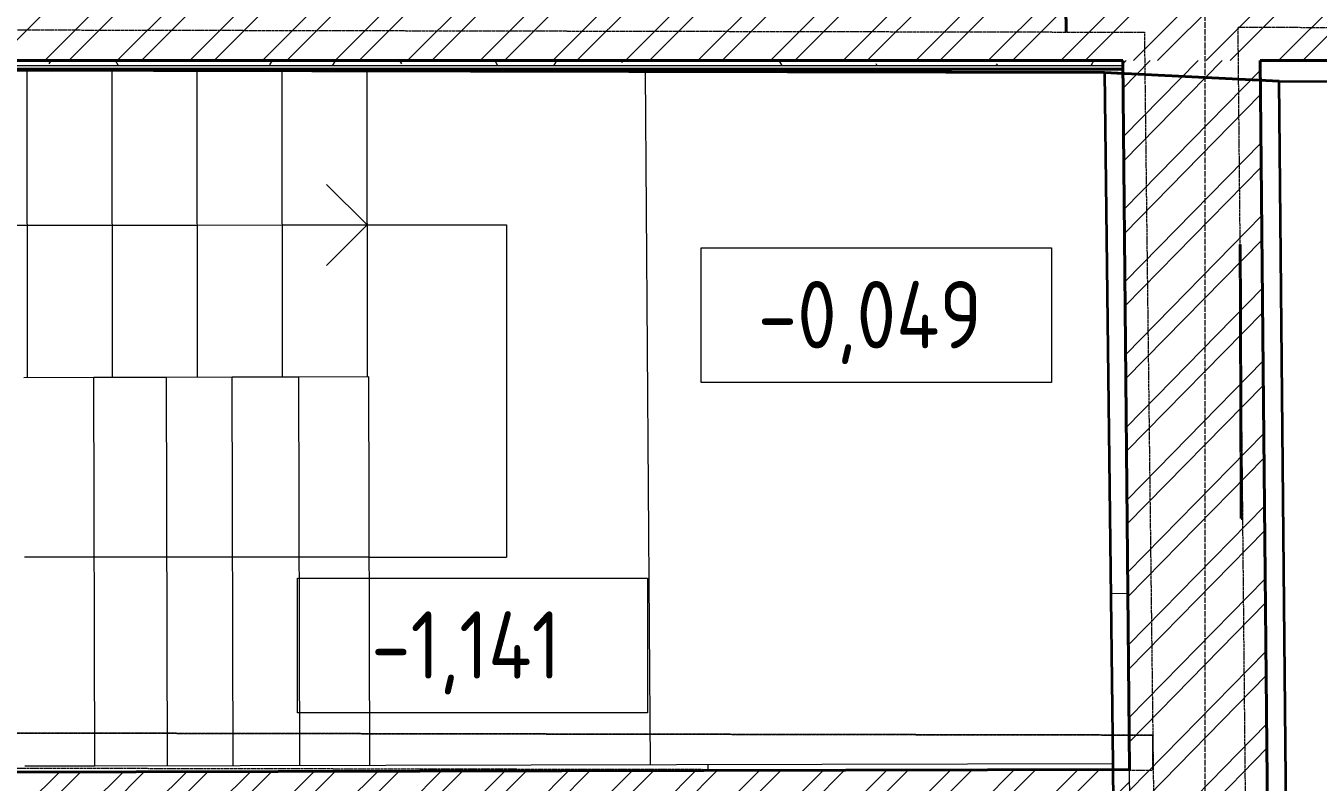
# Model space of a CAD drawing. Header units: millimetres. Extents: x 749182 to 2267578, y 70462 to 311449.
# Drawn here: x 1992853 to 1997650, y 93364 to 96169 of the extents above; entities that cross this region are included whole.
import ezdxf

# ---------------------------------------------------------------- set-up
doc = ezdxf.new("R2010")
doc.units = ezdxf.units.MM
for name, pattern in [('ADSK_Линия сетки', [25, 20, -2.5, 0, -2.5]), ('ADSK_Сверху', [4.5, 3, -1.5]), ('осеваяX2', [4, 2.5, -0.5, 0.5, -0.5])]:
    doc.linetypes.add(name, pattern=pattern)
for name, color, linetype, lineweight in [('Аннотация', 7, 'Continuous', 9), ('Каркас', 7, 'Continuous', 9), ('Лестницы', 7, 'Continuous', 18), ('Оси', 165, 'осеваяX2', 13), ('отметки', 7, 'Continuous', 20), ('Перекрытие', 7, 'Continuous', 18), ('Стены', 184, 'Continuous', 40), ('Стены внутренние', 7, 'Continuous', 18), ('Стены наружные', 7, 'Continuous', 18), ('Стены разрез', 7, 'Continuous', 35), ('Стены штриховка', 7, 'Continuous', 18), ('Стрелки вверх', 7, 'Continuous', 18)]:
    doc.layers.add(name, color=color, linetype=linetype, lineweight=lineweight)
doc.layers.add('Линии', color=7, linetype='Continuous', lineweight=9, true_color=0x00a600)
doc.styles.add('GOST Common_2', font='GOST_Common.ttf', dxfattribs={"width": 0.9, "height": 200})

# ---------------------------------------------------------------- blocks, each defined once
blk = doc.blocks.new('Существующие стены 2 этаж - Существующие стены 2 этаж-699583-01 План 1-го этажа маркировочный')
at = {"layer": 'Стены', "color": 254, "linetype": 'ADSK_Сверху', "true_color": 0xe8c5d7}
for p, q in [((38488.2, 21084.2), (38493.9, 20529.5)), ((38493.9, 20529.5), (38488.2, 21084.2)), ((39143.9, 18725.1), (39140, 19740.9)), ((39140, 19740.9), (39143.9, 18725.1)), ((39149.8, 18725.1), (39143.9, 18725.1)), ((39143.9, 18725.1), (39149.8, 18725.1))]:
    blk.add_line(p, q, dxfattribs=at)
blk = doc.blocks.new('Типовая двутавровая балка _АСТО 20-93_ Балки - 130х360мм-840536-01 План 1-го этажа маркировочный')
at = {"layer": 'Каркас', "color": 253, "linetype": 'ADSK_Сверху', "true_color": 0xb2b2b2}
for p, q in [((3794, 67.5), (-3794, 67.5)), ((3794, 67.5), (3794, 15)), ((3794, 15), (3794, 67.5)), ((3794, 15), (3794, 3)), ((3794, 15), (3794, 12.2)), ((3794, -3), (3794, -15)), ((3794, -15), (3794, -62.5)), ((-3794, -62.5), (3794, -62.5))]:
    blk.add_line(p, q, dxfattribs=at)
at = {"layer": 'Каркас', "color": 253, "linetype": 'ADSK_Сверху', "true_color": 0xaaaaaa}
for p, q in [((-3794, 67.5), (3794, 67.5)), ((3794, -62.5), (3794, 67.5)), ((-3794, -62.5), (3794, -62.5))]:
    blk.add_line(p, q, dxfattribs=at)
at = {"layer": 'Каркас', "color": 9, "linetype": 'ADSK_Сверху', "true_color": 0xb9b9b9}
blk.add_line((3794, 67.5), (3794, 12.5), dxfattribs=at)
blk = doc.blocks.new('Существующие стены 1 эт - Существующие стены 1 эт-653793-01 План 1-го этажа маркировочный')
at = {"layer": 'Стены'}
for p, q in [((36930.8, 20382.7), (32378.5, 20392.1)), ((38636.1, 20379.2), (36930.8, 20382.7)), ((38705, 20375.8), (38636.1, 20379.2)), ((38636.1, 20379.2), (38705, 20375.8))]:
    blk.add_line(p, q, dxfattribs=at)
at = {"layer": 'Стены разрез'}
for p, q in [((31407.2, 20394.1), (38636.1, 20379.2)), ((38636.1, 20379.2), (39284.2, 20347.2)), ((39284.2, 20347.2), (38636.1, 20379.2)), ((38636.1, 20379.2), (38666.8, 17815.6)), ((39284.2, 20347.2), (39865.6, 20344.8)), ((39320.8, 16511.5), (39284.2, 20347.2)), ((38666.8, 17815.6), (38668.7, 17658.5))]:
    blk.add_line(p, q, dxfattribs=at)
blk = doc.blocks.new('Высотные отметки - Рамка-5093-01 План 1-го этажа маркировочный')
at = {"layer": 'Аннотация', "lineweight": 20}
for p, q in [((-6.5, 0), (-6.5, 5)), ((-6.5, 5), (6.5, 5)), ((6.5, 5), (6.5, 0)), ((6.5, 0), (-6.5, 0))]:
    blk.add_line(p, q, dxfattribs=at)

msp = doc.modelspace()

# ---------------------------------------------------------------- hatches: boundary and pattern name
at = {"layer": 'Стены внутренние', "lineweight": 9}
h = msp.add_hatch(dxfattribs=at)
h.set_pattern_fill('FP_2', color=256, style=0, pattern_type=2)
h.set_pattern_definition([(0, (1958220.23, 75616.62), (406.4, 101.6), [33.528, -271.272, 33.528, -271.272, -1625.6]), (0, (1958220.23, 75616.62), (406.4, 101.6), [-609.6, 33.528, -576.072, 33.528, -271.272, -711.2]), (0, (1958220.23, 75616.62), (406.4, 101.6), [-1524, 33.528, -169.672, 33.528, -474.472]), (120, (1958372.63, 75667.42), (-291.18818, 301.15272), [33.528, -271.272, 33.528, -271.272, -1625.6]), (120, (1958372.63, 75667.42), (-291.18818, 301.15272), [-609.6, 33.528, -576.072, 33.528, -271.272, -711.2]), (120, (1958372.63, 75667.42), (-291.18818, 301.15272), [-1524, 33.528, -169.672, 33.528, -474.472]), (240, (1958423.43, 75870.62), (-115.21182, -402.75272), [33.528, -271.272, 33.528, -271.272, -1625.6]), (240, (1958423.43, 75870.62), (-115.21182, -402.75272), [-609.6, 33.528, -576.072, 33.528, -271.272, -711.2]), (240, (1958423.43, 75870.62), (-115.21182, -402.75272), [-1524, 33.528, -169.672, 33.528, -474.472])])
h.paths.add_polyline_path([(1996856.2889, 96020.6773), (1996924.7202, 96020.6773), (1996924.7202, 96040.6773), (1989572.5809, 96040.6773), (1989572.5809, 96020.6773), (1996590.3515, 96020.6773)])
h = msp.add_hatch(dxfattribs=at)
h.set_pattern_fill('FP_14', color=256, angle=45, style=0, pattern_type=2)
h.set_pattern_definition([(45.5487, (1958220.23, 75616.62), (-135.9876, 133.4077), []), (45.5487, (1958310.02, 75617.48), (-135.9876, 133.4077), [])])
h.paths.add_polyline_path([(1997000.7765, 88100.8971), (1997510.7531, 88105.7862), (1997434.7641, 96040.6773), (1996924.7407, 96040.6773), (1997000.7297, 88105.7862)])
h = msp.add_hatch(dxfattribs=at)
h.set_pattern_fill('FP_1', color=256, style=0, pattern_type=2)
h.set_pattern_definition([(45, (1958220.23, 75616.62), (-117.8655, 117.8655), []), (45, (1958298.8, 75616.62), (-117.8655, 117.8655), [])])
h.paths.add_polyline_path([(1989572.7229, 93272.9601), (1991410.701, 93277.3093), (1991410.4171, 93397.309), (1989572.5809, 93392.9499), (1989572.7136, 93276.902)])
h.paths.add_polyline_path([(1992440.6981, 93279.7466), (1996951.0787, 93290.4196), (1996949.9296, 93410.4172), (1992440.4142, 93399.7463), (1992440.6927, 93282.0448)])
at = {"layer": 'Стены наружные', "lineweight": 9}
h = msp.add_hatch(dxfattribs=at)
h.set_pattern_fill('FP_3', color=256, angle=45, style=0, pattern_type=2)
h.set_pattern_definition([(45, (1958220.23, 75616.62), (-134.70384, 134.70384), []), (45, (1958310.03, 75616.62), (-134.70384, 134.70384), [])])
h.paths.add_polyline_path([(2004413.9623, 96040.6773), (2004763.4379, 96040.6773), (2004763.4379, 96550.6773), (2003612.2023, 96550.6773), (2003612.2023, 96040.6773), (2003856.5953, 96040.6773)])
h.paths.add_polyline_path([(2001627.1275, 96040.6773), (2001797.2023, 96040.6773), (2001797.2023, 96550.6773), (1999817.8078, 96550.6773), (1999817.8078, 96040.6773), (2000779.2036, 96041.5637), (2000850.5644, 96042.0968), (2000850.575, 96040.6773), (2000970.8433, 96040.6773)])
h.paths.add_polyline_path([(1997434.7641, 96040.6773), (1998087.8078, 96040.6773), (1998087.8078, 96550.6773), (1989027.2418, 96550.6773), (1989027.2418, 96040.6773), (1997413.074, 96040.6773)])

# ---------------------------------------------------------------- linework, layer by layer
at = {"layer": 'Лестницы'}
for p, q in [((1992685.6761, 96004.38), (1992856.5519, 96004.5568)), ((1992856.5519, 96004.5568), (1993172.0517, 96004.8833)), ((1992856.5525, 96004.0282), (1992857.7322, 94863.9071)), ((1992856.5525, 96004.0282), (1992857.7322, 94863.9071)), ((1993172.0517, 96004.8833), (1993487.5516, 96005.2098)), ((1993172.0517, 96004.8833), (1993172.0533, 96003.3785)), ((1993172.0517, 96004.8833), (1993172.0533, 96003.3785)), ((1993172.0533, 96003.3785), (1993173.2316, 94864.6553)), ((1993172.0533, 96003.3785), (1993173.2316, 94864.6553)), ((1993487.5516, 96005.2098), (1993803.0514, 96005.5363)), ((1993487.5516, 96005.2098), (1993487.5541, 96002.7289)), ((1993487.5516, 96005.2098), (1993487.5541, 96002.7289)), ((1993487.5541, 96002.7289), (1993488.731, 94865.4035)), ((1993487.5541, 96002.7289), (1993488.731, 94865.4035)), ((1993803.0514, 96005.5363), (1994118.4158, 96005.8626)), ((1993803.0514, 96005.5363), (1993803.055, 96002.0792)), ((1993803.0514, 96005.5363), (1993803.055, 96002.0792)), ((1993803.055, 96002.0792), (1993804.2304, 94866.1518)), ((1993803.055, 96002.0792), (1993804.2304, 94866.1518)), ((1994118.5512, 96005.8627), (1994118.5558, 96001.4295)), ((1994118.5558, 96001.4295), (1994119.7298, 94866.9)), ((1993105.6519, 94864.495), (1992845.6487, 94863.8784)), ((1993375.2468, 94865.1344), (1993105.6519, 94864.495)), ((1993109.0697, 93423.3286), (1993105.6519, 94864.495)), ((1993109.0697, 93423.3286), (1993105.6519, 94864.495)), ((1993618.6562, 94865.7117), (1993375.2468, 94865.1344)), ((1993378.6646, 93423.9665), (1993375.2468, 94865.1344)), ((1993378.6646, 93423.9665), (1993375.2468, 94865.1344)), ((1993866.6619, 94866.2998), (1993618.6562, 94865.7117)), ((1993622.074, 93424.5425), (1993618.6562, 94865.7117)), ((1993622.074, 93424.5425), (1993618.6562, 94865.7117)), ((1994125.6818, 94866.9141), (1993866.6619, 94866.2998)), ((1993870.0797, 93425.1294), (1993866.6619, 94866.2998)), ((1993870.0797, 93425.1294), (1993866.6619, 94866.2998)), ((1994129.0996, 93425.7423), (1994125.6818, 94866.9141)), ((1994129.0996, 93425.7423), (1994125.6818, 94866.9141)), ((1993109.0697, 93423.3286), (1992849.0664, 93422.7133))]:
    msp.add_line(p, q, dxfattribs=at)
at = {"layer": 'Линии', "lineweight": 18}
for p, q in [((1994119.1462, 95430.863), (1994637.1828, 95430.863)), ((1994637.1828, 95430.863), (1994637.1828, 94198.7826)), ((1994127.2663, 94198.7826), (1994637.1828, 94198.7826))]:
    msp.add_line(p, q, dxfattribs=at)
at = {"layer": 'Оси', "linetype": 'ADSK_Линия сетки'}
msp.add_line((1997230.1361, 71313.2448), (1997230.1361, 97285.4199), dxfattribs=at)
at = {"layer": 'Перекрытие', "linetype": 'ADSK_Сверху'}
for p, q in [((1989475.7432, 96160.99), (1997004.503, 96145.4873)), ((1997004.503, 96145.4873), (1997038.9443, 93275.9982)), ((1997352.459, 96164.4734), (2000583.7996, 96150.9274)), ((1997427.327, 88375.6161), (1997352.459, 96164.4734))]:
    msp.add_line(p, q, dxfattribs=at)
at = {"layer": 'Перекрытие'}
for p, q in [((1995360.2234, 95998.8779), (1994118.4106, 96006.6832)), ((1994118.4106, 96006.6832), (1994120.074, 94866.9008)), ((1995151.0243, 95999.3036), (1996856.2889, 95995.7922)), ((1995151.0243, 95999.3036), (1995169.9992, 93428.2054)), ((1996887.0579, 93432.2685), (1996856.2889, 95995.7922)), ((1996943.6732, 94063.7189), (1996879.4943, 94062.4273)), ((1996887.0579, 93432.2685), (1993109.0697, 93423.3286)), ((1995384.4708, 93428.7129), (1995384.631, 93406.7132))]:
    msp.add_line(p, q, dxfattribs=at)
at = {"layer": 'Стены внутренние', "lineweight": 40}
for p, q in [((1996924.7202, 96008.6773), (1996924.7202, 96040.6773)), ((1996924.7407, 96040.6773), (1996949.9296, 93410.4172)), ((1997507.1142, 88485.7688), (1997434.7641, 96040.6773)), ((1989572.5809, 96008.6773), (1996924.7202, 96008.6773)), ((1996949.9296, 93410.4172), (1992440.4142, 93399.7463))]:
    msp.add_line(p, q, dxfattribs=at)
at = {"layer": 'Стены наружные', "lineweight": 40}
for p, q in [((1989027.2418, 96040.6773), (1996924.7407, 96040.6773)), ((1997434.7641, 96040.6773), (1998087.8078, 96040.6773))]:
    msp.add_line(p, q, dxfattribs=at)
at = {"layer": 'Стены штриховка'}
for p, q in [((1996924.7202, 96020.6773), (1989572.5809, 96020.6773)), ((1996924.7202, 96010.6773), (1989572.5809, 96010.6773)), ((1996951.0787, 93290.4196), (1996949.9296, 93410.4172))]:
    msp.add_line(p, q, dxfattribs=at)
at = {"layer": 'Стрелки вверх'}
for p, q in [((1994119.1462, 95430.863), (1993968.9911, 95580.7077)), ((1992541.6471, 95429.2307), (1992857.1469, 95429.5572)), ((1992857.1469, 95429.5572), (1993172.6467, 95429.8836)), ((1993172.6467, 95429.8836), (1993488.1466, 95430.2101)), ((1993488.1466, 95430.2101), (1993803.6464, 95430.5366)), ((1993803.6464, 95430.5366), (1994119.1462, 95430.863)), ((1994119.1462, 95430.863), (1993969.3015, 95280.7079)), ((1993107.2307, 94198.7826), (1992847.226, 94198.7826)), ((1993376.827, 94198.7826), (1993107.2307, 94198.7826)), ((1993620.2378, 94198.7826), (1993376.827, 94198.7826)), ((1993868.2449, 94198.7826), (1993620.2378, 94198.7826)), ((1994127.2663, 94198.7826), (1993868.2449, 94198.7826))]:
    msp.add_line(p, q, dxfattribs=at)

# ---------------------------------------------------------------- block references
at = {"layer": 'Каркас', "color": 253, "linetype": 'ADSK_Сверху', "true_color": 0xaaaaaa, "rotation": 359.8967694927819}
msp.add_blockref('Типовая двутавровая балка _АСТО 20-93_ Балки - 130х360мм-840536-01 План 1-го этажа маркировочный', (1993242.4374, 93477.8663), dxfattribs=at)
at = {"layer": 'отметки', "lineweight": 20, "xscale": 99.99999999999993, "yscale": 99.99999999999993, "zscale": 99.99999999999993}
for p in [(1996009.5269, 94846.02), (1994510.6202, 93620.7912)]:
    msp.add_blockref('Высотные отметки - Рамка-5093-01 План 1-го этажа маркировочный', p, dxfattribs=at)
at = {"layer": 'Стены', "color": 254, "linetype": 'ADSK_Сверху', "true_color": 0xe8c5d7}
msp.add_blockref('Существующие стены 2 этаж - Существующие стены 2 этаж-699583-01 План 1-го этажа маркировочный', (1958220.2258, 75616.6187), dxfattribs=at)
at = {"layer": 'Стены', "color": 243, "true_color": 0xbb5389}
msp.add_blockref('Существующие стены 1 эт - Существующие стены 1 эт-653793-01 План 1-го этажа маркировочный', (1958220.2258, 75616.6187), dxfattribs=at)

# ---------------------------------------------------------------- texts
at = {"layer": 'отметки', "lineweight": 20, "char_height": 250, "attachment_point": 1, "line_spacing_factor": 1.022761, "style": 'GOST Common_2'}
for s, insert, width in [('-0,049', (1995569.5368, 95222.7271), 1055.976244), ('-1,141', (1994134.743, 93997.4983), 902.105419)]:
    msp.add_mtext(s, dxfattribs=dict(at, insert=insert, width=width))

doc.saveas('drawing.dxf')
